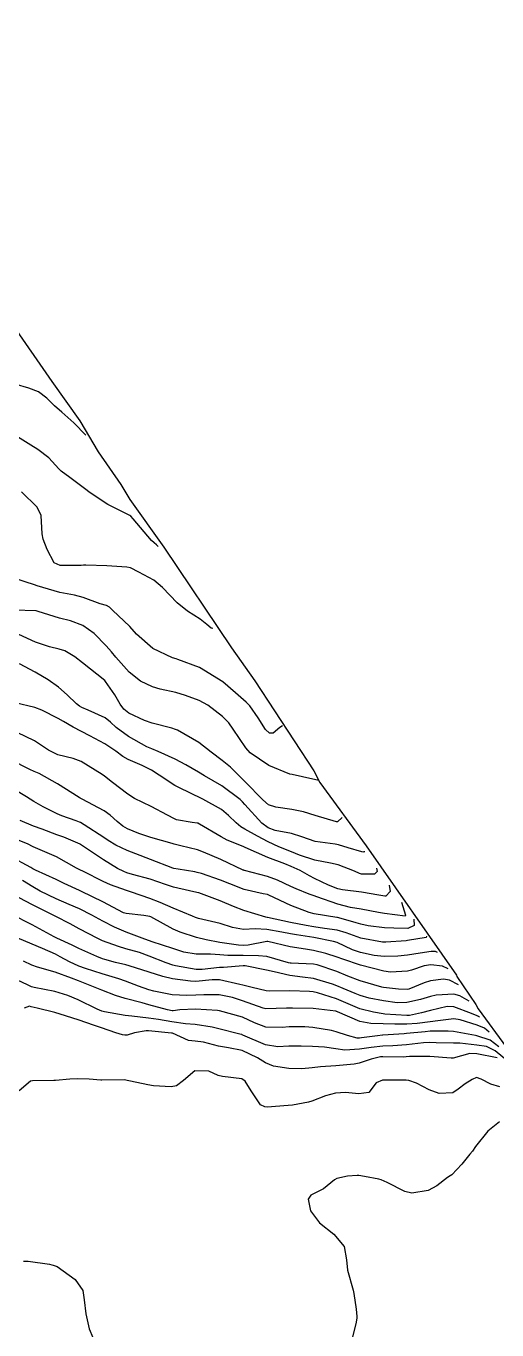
# Model space of a CAD drawing. Header units: metres. Extents: x 298520 to 308411, y 7433745 to 7450750.
# Drawn here: x 305607.4 to 305647.5, y 7436428 to 7436539.2 of the extents above; entities that cross this region are included whole.
import ezdxf

# ---------------------------------------------------------------- set-up
doc = ezdxf.new("R2010")
doc.units = ezdxf.units.M
doc.header["$LTSCALE"] = 10
for name, color, linetype in [('Area', 45, 'Continuous'), ('Curvas de Nivel 1m', 11, 'Continuous'), ('Curvas de Nivel 5m', 15, 'Continuous')]:
    doc.layers.add(name, color=color, linetype=linetype)

msp = doc.modelspace()

# ---------------------------------------------------------------- linework, layer by layer
at = {"layer": 'Area'}
msp.add_polyline3d([(305587.19, 7436541.48, 732.2), (305591.34, 7436535.1, 731.09), (305595.52, 7436528.68, 730.8), (305598.46, 7436524.89, 729.81), (305609.54, 7436508.89, 736.99), (305611.94, 7436505.52, 727.31), (305613.51, 7436502.89, 727.56), (305615.43, 7436500.1, 727.45), (305616.19, 7436498.82, 727.23), (305619.1, 7436494.77, 728.52), (305624.85, 7436486.19, 725.85), (305626.85, 7436483.36, 725.39), (305631.89, 7436475.7, 724.3), (305632.39, 7436474.69, 723.29), (305636.34, 7436469.29, 735.91), (305644.03, 7436458.27, 731.27), (305644.07, 7436458.15, 715.93), (305645.69, 7436455.79, 710.96), (305645.87, 7436455.41, 710.26), (305648.29, 7436452.1, 717.81)], dxfattribs=at)
at = {"layer": 'Curvas de Nivel 1m', "flags": 128}
for points, elevation in [([(305612.45, 7436504.31), (305611.42, 7436505.37), (305610.41, 7436506.26), (305609.77, 7436506.8), (305609.14, 7436507.45), (305608.43, 7436508), (305607.59, 7436508.31), (305606.44, 7436508.67)], 728), ([(305618.61, 7436494.83), (305618.47, 7436494.96), (305618.28, 7436495.12), (305618.05, 7436495.34), (305616.48, 7436497.18), (305616.29, 7436497.39), (305616.21, 7436497.45), (305614.32, 7436498.41), (305612.83, 7436499.4), (305612.34, 7436499.76), (305611.08, 7436500.69), (305610.35, 7436501.25), (305610.25, 7436501.33), (305610.15, 7436501.43), (305609.29, 7436502.37), (305608.37, 7436503.1), (305607.76, 7436503.47), (305606.39, 7436504.32)], 727), ([(305623.27, 7436487.84), (305623.14, 7436487.86), (305622.76, 7436488.17), (305622.2, 7436488.61), (305621.1, 7436489.31), (305620.22, 7436490.01), (305618.99, 7436491.33), (305618.24, 7436491.94), (305616.97, 7436492.63), (305616.25, 7436492.99), (305615.95, 7436493.07), (305614.25, 7436493.17), (305612.44, 7436493.22), (305612.25, 7436493.22), (305612.04, 7436493.2), (305610.25, 7436493.21), (305609.75, 7436493.44), (305609.15, 7436494.57), (305608.81, 7436495.45), (305608.74, 7436495.9), (305608.63, 7436497.46), (305608.31, 7436498.18), (305606.96, 7436499.47)], 726), ([(305632.21, 7436474.91), (305632.18, 7436474.9), (305632.04, 7436474.92), (305630.91, 7436475.19), (305630.04, 7436475.37), (305629.83, 7436475.42), (305628.05, 7436476.15), (305626.46, 7436477.24), (305626.07, 7436477.66), (305625, 7436479.26), (305624.63, 7436479.79), (305624.1, 7436480.34), (305622.85, 7436481.28), (305622.12, 7436481.68), (305620.94, 7436482.13), (305620.12, 7436482.37), (305618.79, 7436482.67), (305618.13, 7436482.85), (305617.1, 7436483.35), (305616.14, 7436484.1), (305615.02, 7436485.38), (305614.63, 7436485.84), (305614.17, 7436486.36), (305613.17, 7436487.4), (305612.19, 7436488.09), (305611.13, 7436488.49), (305610.2, 7436488.72), (305608.38, 7436489.29), (305608.21, 7436489.32), (305606.31, 7436489.38)], 724), ([(305634.29, 7436471.71), (305633.89, 7436471.36), (305633.8, 7436471.35), (305632, 7436471.88), (305631.01, 7436472.2), (305630, 7436472.4), (305628.63, 7436472.59), (305628.01, 7436472.81), (305627.52, 7436473.22), (305626.04, 7436474.75), (305625.54, 7436475.25), (305624.79, 7436476), (305624.06, 7436476.57), (305623.13, 7436477.28), (305622.08, 7436478.11), (305620.26, 7436479.15), (305620.09, 7436479.22), (305619.77, 7436479.32), (305618.1, 7436479.77), (305617.46, 7436479.98), (305616.11, 7436480.62), (305615.7, 7436480.95), (305615.38, 7436481.37), (305614.91, 7436482.16), (305614.13, 7436483.31), (305614.07, 7436483.39), (305612.16, 7436484.89), (305611.51, 7436485.42), (305610.66, 7436485.93), (305610.17, 7436486.08), (305609.35, 7436486.26), (305608.17, 7436486.67), (305606.36, 7436487.48)], 723), ([(305636.17, 7436468.84), (305636.18, 7436468.8), (305636.15, 7436468.76), (305635.97, 7436468.78), (305634.81, 7436469.14), (305633.98, 7436469.39), (305633.7, 7436469.43), (305631.98, 7436469.66), (305630.86, 7436470.06), (305629.98, 7436470.35), (305628.59, 7436470.61), (305627.99, 7436470.84), (305627.45, 7436471.23), (305626.01, 7436472.83), (305625.81, 7436473.04), (305625.59, 7436473.25), (305624.03, 7436474.41), (305622.57, 7436475.28), (305622.05, 7436475.59), (305620.97, 7436476.22), (305620.06, 7436476.68), (305618.61, 7436477.33), (305618.07, 7436477.57), (305617.66, 7436477.75), (305616.08, 7436478.62), (305615.03, 7436479.38), (305614.54, 7436479.83), (305614.1, 7436480.2), (305612.65, 7436480.86), (305612.11, 7436481.09), (305611.91, 7436481.21), (305611.65, 7436481.42), (305610.87, 7436482.18), (305610.13, 7436482.83), (305609.23, 7436483.45), (305608.14, 7436484.1), (305606.81, 7436484.82)], 722), ([(305637.23, 7436467.4), (305637.28, 7436467.1), (305637.05, 7436466.9), (305636.18, 7436466.88), (305635.94, 7436466.9), (305635.76, 7436466.94), (305635.35, 7436467.13), (305633.95, 7436467.68), (305633.29, 7436467.82), (305631.96, 7436468.07), (305630.66, 7436468.5), (305629.97, 7436468.78), (305628.9, 7436469.21), (305627.98, 7436469.64), (305627.08, 7436470.13), (305625.99, 7436470.73), (305625.66, 7436470.92), (305625.25, 7436471.25), (305624.62, 7436471.88), (305624, 7436472.41), (305622.41, 7436473.29), (305622.02, 7436473.47), (305621.7, 7436473.61), (305620.03, 7436474.45), (305618.71, 7436475.33), (305618.05, 7436475.74), (305617.26, 7436476.14), (305616.06, 7436476.67), (305615.61, 7436476.91), (305615, 7436477.38), (305614.07, 7436478.01), (305612.8, 7436478.68), (305612.09, 7436479.04), (305611.37, 7436479.42), (305610.56, 7436479.89), (305610.1, 7436480.16), (305608.69, 7436480.87), (305608.11, 7436481.08), (305606.42, 7436481.48)], 721), ([(305639.35, 7436464.5), (305639.69, 7436463.4), (305639.66, 7436463.31), (305637.9, 7436463.52), (305637.39, 7436463.61), (305635.9, 7436463.9), (305635, 7436464.04), (305633.91, 7436464.33), (305632.13, 7436464.96), (305631.92, 7436465.03), (305631.49, 7436465.18), (305630.38, 7436465.64), (305629.93, 7436465.84), (305628.77, 7436466.37), (305627.94, 7436466.68), (305625.98, 7436467.2), (305625.94, 7436467.21), (305625.92, 7436467.22), (305625.87, 7436467.24), (305623.96, 7436468.13), (305622.48, 7436468.77), (305621.97, 7436468.95), (305620.55, 7436469.31), (305620.08, 7436469.42), (305619.97, 7436469.45), (305619.8, 7436469.5), (305617.98, 7436470.02), (305616.98, 7436470.35), (305615.99, 7436470.76), (305615.6, 7436470.98), (305615.12, 7436471.37), (305614.53, 7436471.92), (305614, 7436472.28), (305612.15, 7436473.27), (305612.01, 7436473.34), (305611.97, 7436473.37), (305611.87, 7436473.41), (305610.03, 7436474.6), (305608.48, 7436475.46), (305608.04, 7436475.65), (305607.69, 7436475.82), (305606.05, 7436476.64)], 719), ([(305640.41, 7436463.05), (305640.44, 7436462.52), (305639.88, 7436462.26), (305638.71, 7436462.27), (305637.89, 7436462.32), (305636.52, 7436462.48), (305635.89, 7436462.61), (305635.49, 7436462.73), (305634.02, 7436463.15), (305633.89, 7436463.18), (305633.85, 7436463.19), (305631.9, 7436463.5), (305631.47, 7436463.61), (305629.91, 7436464.22), (305628.03, 7436465.11), (305627.92, 7436465.15), (305627.55, 7436465.22), (305625.93, 7436465.59), (305624.72, 7436466.05), (305623.93, 7436466.38), (305622.3, 7436466.93), (305621.94, 7436467.03), (305621.73, 7436467.08), (305620.31, 7436467.31), (305619.94, 7436467.38), (305619.86, 7436467.41), (305617.96, 7436468.15), (305616.71, 7436468.61), (305615.97, 7436468.89), (305615.02, 7436469.37), (305614.36, 7436469.77), (305613.98, 7436470.02), (305612.3, 7436471.1), (305611.99, 7436471.29), (305611.91, 7436471.33), (305611.64, 7436471.42), (305610.41, 7436471.85), (305610, 7436472.03), (305608.82, 7436472.63), (305608.01, 7436473.08), (305607.4, 7436473.47), (305606.03, 7436474.3)], 718), ([(305641.47, 7436461.6), (305641.45, 7436461.48), (305639.87, 7436461.22), (305639.74, 7436461.21), (305638.01, 7436461.1), (305637.88, 7436461.09), (305637.73, 7436461.1), (305635.88, 7436461.44), (305634.62, 7436461.88), (305633.88, 7436462.1), (305632.78, 7436462.26), (305631.89, 7436462.41), (305631.23, 7436462.52), (305629.89, 7436462.78), (305627.92, 7436463.2), (305627.89, 7436463.2), (305627.78, 7436463.22), (305625.9, 7436463.78), (305625.03, 7436464.13), (305623.91, 7436464.62), (305622.08, 7436465.29), (305621.92, 7436465.33), (305620.3, 7436465.69), (305619.93, 7436465.78), (305619.24, 7436466.01), (305617.93, 7436466.45), (305616.43, 7436466.86), (305615.94, 7436467), (305615.68, 7436467.1), (305615.15, 7436467.37), (305613.95, 7436468.1), (305612, 7436469.41), (305611.97, 7436469.43), (305610.58, 7436470.03), (305609.98, 7436470.25), (305608.72, 7436470.72), (305607.99, 7436470.99), (305606.86, 7436471.47)], 717), ([(305642.43, 7436460.2), (305642.25, 7436460.28), (305641.87, 7436460.3), (305640.94, 7436460.14), (305639.86, 7436459.97), (305639.05, 7436459.9), (305637.86, 7436459.88), (305637.01, 7436459.96), (305635.86, 7436460.21), (305635.18, 7436460.44), (305633.87, 7436461.05), (305633.56, 7436461.15), (305631.88, 7436461.48), (305630.4, 7436461.71), (305629.88, 7436461.8), (305629.14, 7436461.95), (305627.88, 7436462.18), (305626.88, 7436462.24), (305625.88, 7436462.18), (305624.96, 7436462.33), (305623.89, 7436462.67), (305622.06, 7436463.12), (305621.89, 7436463.16), (305621.79, 7436463.19), (305621.54, 7436463.3), (305619.9, 7436463.98), (305618.78, 7436464.46), (305617.91, 7436464.81), (305616.33, 7436465.36), (305615.92, 7436465.49), (305614.54, 7436465.99), (305613.93, 7436466.26), (305612.24, 7436467.1), (305611.94, 7436467.25), (305611.83, 7436467.3), (305611.66, 7436467.41), (305609.96, 7436468.37), (305608.37, 7436469.06), (305607.97, 7436469.22), (305607.47, 7436469.47), (305605.98, 7436470.07)], 716), ([(305644.22, 7436457.44), (305643.43, 7436457.84), (305642.93, 7436457.94), (305641.83, 7436457.78), (305641.28, 7436457.61), (305639.98, 7436457.08), (305639.82, 7436457.05), (305639.09, 7436457.09), (305637.82, 7436457.22), (305637.68, 7436457.25), (305635.83, 7436457.79), (305634.78, 7436458.2), (305633.84, 7436458.58), (305632.15, 7436459.17), (305631.85, 7436459.22), (305629.94, 7436459.29), (305629.85, 7436459.3), (305629.72, 7436459.34), (305627.86, 7436459.86), (305627.17, 7436459.92), (305625.86, 7436459.94), (305624.56, 7436459.96), (305623.86, 7436460.02), (305623.06, 7436460.08), (305621.86, 7436460.06), (305620.81, 7436460.25), (305619.87, 7436460.54), (305618.09, 7436461.12), (305617.87, 7436461.19), (305617.47, 7436461.34), (305615.88, 7436461.95), (305614.88, 7436462.37), (305613.89, 7436462.89), (305612.97, 7436463.4), (305611.9, 7436463.93), (305611.04, 7436464.29), (305609.91, 7436464.77), (305608.57, 7436465.45), (305607.93, 7436465.82), (305607.04, 7436466.36)], 714), ([(305645.12, 7436456.06), (305644.33, 7436456.51), (305643.82, 7436456.67), (305642.29, 7436456.57), (305641.82, 7436456.46), (305640.96, 7436456.21), (305639.81, 7436455.94), (305638.98, 7436455.92), (305637.81, 7436456.09), (305636.6, 7436456.33), (305635.82, 7436456.54), (305635.39, 7436456.7), (305634.39, 7436457.14), (305633.83, 7436457.38), (305633.46, 7436457.52), (305631.84, 7436457.99), (305630.91, 7436458.11), (305629.84, 7436458.25), (305628.5, 7436458.56), (305627.84, 7436458.69), (305626.03, 7436459.06), (305625.85, 7436459.07), (305624.18, 7436458.94), (305623.85, 7436458.92), (305622.36, 7436458.77), (305621.84, 7436458.76), (305620.1, 7436459.07), (305619.85, 7436459.13), (305619.3, 7436459.33), (305617.86, 7436459.91), (305617.01, 7436460.2), (305615.86, 7436460.53), (305615.22, 7436460.72), (305613.87, 7436461.21), (305613.47, 7436461.39), (305611.88, 7436462.23), (305611.11, 7436462.65), (305609.89, 7436463.27), (305609.54, 7436463.44), (305607.91, 7436464.27), (305606.24, 7436465.15)], 713), ([(305646, 7436454.7), (305645.92, 7436454.76), (305645.8, 7436454.82), (305645.3, 7436455.02), (305643.81, 7436455.58), (305643.23, 7436455.61), (305641.81, 7436455.26), (305641.04, 7436455.06), (305640.03, 7436454.84), (305639.8, 7436454.83), (305637.94, 7436454.96), (305637.8, 7436454.97), (305636.96, 7436455.11), (305635.81, 7436455.42), (305634.6, 7436455.93), (305633.81, 7436456.25), (305632.2, 7436456.78), (305631.82, 7436456.86), (305631.52, 7436456.87), (305629.82, 7436456.93), (305628.13, 7436456.9), (305627.82, 7436456.93), (305626.62, 7436457.23), (305625.83, 7436457.43), (305625.58, 7436457.49), (305623.83, 7436457.87), (305623.22, 7436457.89), (305621.83, 7436457.75), (305621.37, 7436457.76), (305619.83, 7436457.95), (305619.01, 7436458.15), (305617.84, 7436458.52), (305616.15, 7436459.06), (305615.85, 7436459.15), (305614.98, 7436459.37), (305614.07, 7436459.6), (305613.86, 7436459.67), (305613.38, 7436459.87), (305611.86, 7436460.54), (305611.28, 7436460.83), (305609.99, 7436461.44), (305609.91, 7436461.47), (305609.87, 7436461.5), (305609.76, 7436461.55), (305607.88, 7436462.58), (305606.1, 7436463.48)], 712), ([(305646.83, 7436453.43), (305646.41, 7436453.75), (305645.79, 7436454.01), (305644.34, 7436454.48), (305643.8, 7436454.56), (305642.45, 7436454.39), (305641.79, 7436454.31), (305640.69, 7436454.16), (305639.79, 7436454.09), (305638.79, 7436454.09), (305637.79, 7436454.12), (305636.74, 7436454.16), (305635.79, 7436454.32), (305633.89, 7436455.15), (305633.83, 7436455.18), (305633.8, 7436455.19), (305633.75, 7436455.21), (305631.81, 7436455.43), (305630.06, 7436455.46), (305629.81, 7436455.45), (305629.56, 7436455.45), (305627.8, 7436455.42), (305627.55, 7436455.47), (305625.81, 7436456.1), (305624.94, 7436456.38), (305623.82, 7436456.61), (305622.5, 7436456.59), (305621.82, 7436456.56), (305621.06, 7436456.55), (305619.82, 7436456.61), (305618.25, 7436456.9), (305617.82, 7436457.02), (305616.95, 7436457.35), (305615.83, 7436457.77), (305615.25, 7436457.95), (305613.84, 7436458.38), (305612.41, 7436458.84), (305611.85, 7436459.04), (305611.06, 7436459.42), (305610.27, 7436459.85), (305609.86, 7436460.06), (305608.75, 7436460.56), (305607.87, 7436460.93), (305606.61, 7436461.47)], 711), ([(305648.48, 7436450.88), (305647.34, 7436451.84), (305646.58, 7436452.19), (305645.77, 7436452.32), (305644.32, 7436452.47), (305643.77, 7436452.47), (305642.31, 7436452.5), (305641.77, 7436452.54), (305641.23, 7436452.52), (305639.77, 7436452.34), (305638.6, 7436452.25), (305637.76, 7436452.21), (305636.76, 7436452.11), (305635.76, 7436451.96), (305634.52, 7436451.89), (305633.76, 7436451.99), (305632.79, 7436452.13), (305631.76, 7436452.19), (305630.8, 7436452.22), (305629.76, 7436452.22), (305628.8, 7436452.18), (305627.76, 7436452.34), (305625.84, 7436453.17), (305625.77, 7436453.2), (305625.74, 7436453.21), (305625.58, 7436453.24), (305623.78, 7436453.7), (305623.22, 7436453.83), (305621.78, 7436454.07), (305620.95, 7436454.14), (305619.79, 7436454.29), (305618.63, 7436454.49), (305617.79, 7436454.62), (305616.38, 7436454.77), (305615.79, 7436454.83), (305614.05, 7436455.14), (305613.8, 7436455.22), (305613.42, 7436455.39), (305611.81, 7436456.16), (305610.92, 7436456.53), (305609.82, 7436456.88), (305608.06, 7436457.22), (305607.82, 7436457.29), (305607.47, 7436457.46), (305605.83, 7436458.23)], 709), ([(305647.5, 7436451.24), (305645.76, 7436451.58), (305645.18, 7436451.59), (305643.75, 7436451.21), (305643.59, 7436451.19), (305641.76, 7436451.34), (305640.02, 7436451.34), (305639.76, 7436451.31), (305639.53, 7436451.3), (305637.76, 7436451.32), (305637.55, 7436451.31), (305636.77, 7436451.11), (305635.75, 7436450.78), (305635.32, 7436450.7), (305633.75, 7436450.55), (305632.46, 7436450.45), (305631.74, 7436450.38), (305630.85, 7436450.29), (305629.74, 7436450.33), (305628.43, 7436450.52), (305627.75, 7436450.8), (305627.09, 7436451.23), (305625.76, 7436451.86), (305624.6, 7436452.09), (305623.76, 7436452.23), (305622.49, 7436452.56), (305621.77, 7436452.65), (305621.19, 7436452.72), (305619.84, 7436453.32), (305619.77, 7436453.34), (305619.75, 7436453.34), (305617.78, 7436453.54), (305617.58, 7436453.54), (305616.61, 7436453.35), (305615.96, 7436453.17), (305615.77, 7436453.15), (305615.58, 7436453.18), (305615.02, 7436453.37), (305613.78, 7436453.79), (305613.18, 7436454), (305611.79, 7436454.48), (305610.27, 7436454.95), (305609.8, 7436455.08), (305608.31, 7436455.45), (305607.8, 7436455.59), (305607.65, 7436455.62), (305607.19, 7436455.47)], 708), ([(305647.73, 7436448.76), (305646.95, 7436448.99), (305646.13, 7436449.4), (305645.74, 7436449.55), (305645.37, 7436449.38), (305644.78, 7436449.02), (305644.18, 7436448.57), (305643.72, 7436448.26), (305642.56, 7436448.2), (305641.72, 7436448.49), (305640.63, 7436449.07), (305639.96, 7436449.3), (305639.74, 7436449.32), (305639.49, 7436449.33), (305637.74, 7436449.34), (305637.2, 7436449.11), (305636.57, 7436448.27), (305635.72, 7436448.16), (305634.58, 7436448.28), (305633.72, 7436448.23), (305632.87, 7436448), (305631.71, 7436447.54), (305631.43, 7436447.45), (305630.05, 7436447.19), (305629.7, 7436447.16), (305627.89, 7436447.03), (305627.7, 7436447.04), (305627.34, 7436447.22), (305626.54, 7436448.41), (305626.02, 7436449.24), (305625.73, 7436449.43), (305624.1, 7436449.63), (305623.74, 7436449.73), (305622.94, 7436450.08), (305621.74, 7436450.11), (305620.77, 7436449.3), (305620.19, 7436448.85), (305619.72, 7436448.77), (305618.21, 7436448.85), (305617.73, 7436448.92), (305615.73, 7436449.36), (305613.8, 7436449.33), (305613.73, 7436449.33), (305612.73, 7436449.4), (305611.73, 7436449.44), (305611.1, 7436449.42), (305609.87, 7436449.3), (305609.73, 7436449.3), (305607.91, 7436449.28), (305607.73, 7436449.24), (305606.76, 7436448.43)], 707), ([(305647.69, 7436445.77), (305646.7, 7436444.99), (305645.66, 7436443.66), (305645.39, 7436443.28), (305645.18, 7436443.01), (305644.49, 7436442.17), (305643.64, 7436441.27), (305643.5, 7436441.17), (305643.28, 7436441.03), (305642.35, 7436440.32), (305641.62, 7436439.91), (305640.24, 7436439.7), (305639.62, 7436439.84), (305638.13, 7436440.6), (305637.63, 7436440.82), (305637.41, 7436440.89), (305636.21, 7436441.12), (305635.7, 7436441.2), (305635.63, 7436441.2), (305635.57, 7436441.2), (305634.76, 7436441.14), (305633.83, 7436440.95), (305633.63, 7436440.82), (305632.71, 7436440.07), (305631.62, 7436439.52), (305631.41, 7436439.17), (305631.6, 7436438.2), (305632.37, 7436437.16), (305633.57, 7436436.2), (305634.46, 7436435.14), (305634.67, 7436434.01), (305634.75, 7436433.14), (305635.22, 7436431.43), (305635.3, 7436431.13), (305635.5, 7436429.8), (305635.55, 7436429.18), (305635.55, 7436429.13), (305635.55, 7436429.07), (305635.49, 7436428.71), (305635.17, 7436427.43)], 706), ([(305607.13, 7436433.89), (305607.55, 7436433.89), (305609.35, 7436433.64), (305609.54, 7436433.59), (305609.66, 7436433.56), (305610, 7436433.43), (305611.53, 7436432.32), (305612.19, 7436431.4), (305612.31, 7436430.6), (305612.44, 7436429.4), (305612.73, 7436428.14), (305613.05, 7436427.39)], 707)]:
    msp.add_lwpolyline(points, dxfattribs=dict(at, elevation=elevation))
at = {"layer": 'Curvas de Nivel 5m', "flags": 128}
for points, elevation in [([(305629.22, 7436479.52), (305628.99, 7436479.4), (305628.4, 7436478.91), (305628.09, 7436478.9), (305627.77, 7436479.22), (305627.13, 7436480.2), (305626.42, 7436481.24), (305626.12, 7436481.55), (305625.21, 7436482.34), (305624.13, 7436483.27), (305622.15, 7436484.5), (305620.29, 7436485.19), (305620.16, 7436485.23), (305619.83, 7436485.32), (305618.17, 7436486.11), (305616.76, 7436487.35), (305616.19, 7436487.99), (305614.73, 7436489.38), (305614.47, 7436489.64), (305614.22, 7436489.8), (305613.67, 7436489.94), (305612.22, 7436490.47), (305611.47, 7436490.67), (305610.23, 7436490.89), (305608.3, 7436491.46), (305608.23, 7436491.49), (305608.16, 7436491.53), (305606.24, 7436492.16)], 725), ([(305638.29, 7436465.95), (305638.39, 7436465.4), (305638.02, 7436465), (305637.92, 7436465), (305637.43, 7436465.1), (305635.93, 7436465.36), (305634.33, 7436465.54), (305633.93, 7436465.64), (305633.12, 7436465.96), (305631.94, 7436466.52), (305631.5, 7436466.74), (305630.7, 7436467.19), (305629.95, 7436467.55), (305629.4, 7436467.76), (305627.96, 7436468.3), (305626.04, 7436469.17), (305625.97, 7436469.2), (305625.86, 7436469.24), (305624.5, 7436469.79), (305623.98, 7436470.07), (305622.14, 7436471.14), (305621.99, 7436471.22), (305621.93, 7436471.23), (305621.52, 7436471.3), (305620.19, 7436471.51), (305620, 7436471.59), (305619.41, 7436471.91), (305618.01, 7436472.66), (305616.59, 7436473.35), (305616.02, 7436473.7), (305614.71, 7436474.71), (305614.04, 7436475.25), (305613.84, 7436475.39), (305612.05, 7436476.49), (305611.38, 7436476.75), (305610.06, 7436477.06), (305609.26, 7436477.45), (305608.07, 7436478.26), (305606.61, 7436478.95)], 720), ([(305643.32, 7436458.82), (305642.85, 7436459.03), (305641.85, 7436459.15), (305641.27, 7436459.06), (305640.21, 7436458.71), (305639.85, 7436458.62), (305638.4, 7436458.54), (305637.85, 7436458.61), (305635.85, 7436459.12), (305634.35, 7436459.63), (305633.86, 7436459.81), (305632.9, 7436460.12), (305631.86, 7436460.37), (305631.16, 7436460.48), (305629.87, 7436460.69), (305627.96, 7436461.14), (305627.87, 7436461.14), (305626.28, 7436460.82), (305625.87, 7436460.8), (305625.45, 7436460.83), (305623.87, 7436461.06), (305622.69, 7436461.28), (305621.87, 7436461.48), (305620.49, 7436461.93), (305619.88, 7436462.2), (305617.98, 7436463.25), (305617.89, 7436463.28), (305617.39, 7436463.35), (305615.9, 7436463.52), (305615.66, 7436463.6), (305613.91, 7436464.52), (305612.08, 7436465.41), (305611.92, 7436465.48), (305610.6, 7436466.1), (305609.93, 7436466.43), (305608.16, 7436467.24), (305607.94, 7436467.35), (305607.77, 7436467.46), (305605.96, 7436468.43)], 715), ([(305647.65, 7436452.16), (305646.9, 7436452.74), (305645.77, 7436453.11), (305645.66, 7436453.12), (305643.78, 7436453.47), (305643.32, 7436453.49), (305641.78, 7436453.49), (305641.37, 7436453.46), (305639.78, 7436453.29), (305639.58, 7436453.27), (305637.77, 7436453.16), (305637.72, 7436453.15), (305637.29, 7436453.1), (305635.95, 7436452.94), (305635.77, 7436452.92), (305635.57, 7436452.92), (305634.75, 7436453.14), (305633.78, 7436453.45), (305633.38, 7436453.55), (305631.78, 7436453.82), (305631.1, 7436453.86), (305629.78, 7436453.86), (305629.17, 7436453.82), (305627.78, 7436453.83), (305626.81, 7436454.21), (305625.79, 7436454.7), (305623.83, 7436455.25), (305623.8, 7436455.25), (305623.66, 7436455.27), (305621.8, 7436455.39), (305620.45, 7436455.31), (305619.88, 7436455.24), (305619.8, 7436455.24), (305619.42, 7436455.32), (305617.81, 7436455.75), (305617.24, 7436455.92), (305615.81, 7436456.29), (305614.98, 7436456.54), (305613.82, 7436457), (305612.83, 7436457.4), (305611.83, 7436457.78), (305611.24, 7436458.01), (305609.84, 7436458.54), (305608.33, 7436458.97), (305607.85, 7436459.12), (305607.13, 7436459.47)], 710)]:
    msp.add_lwpolyline(points, dxfattribs=dict(at, elevation=elevation))

doc.saveas('drawing.dxf')
